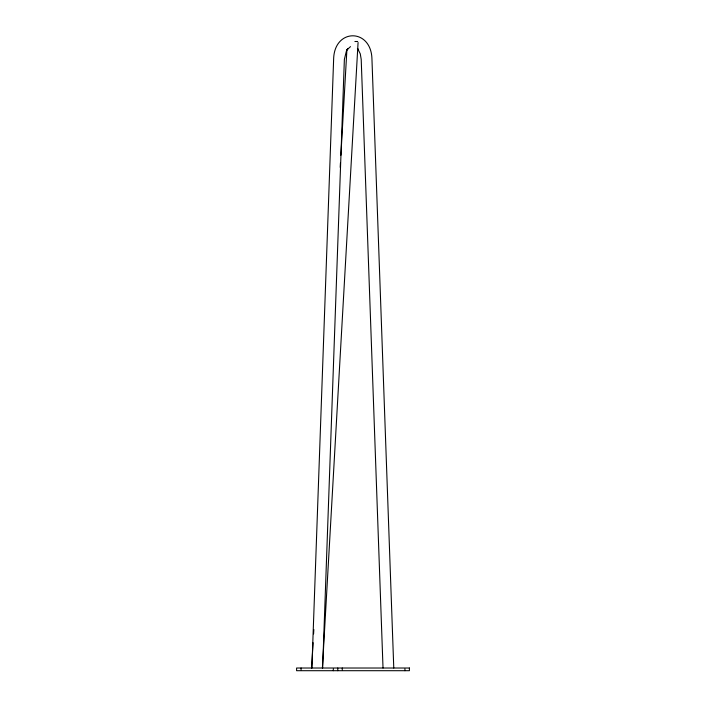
<?xml version="1.0" encoding="UTF-8"?>
<svg xmlns="http://www.w3.org/2000/svg" width="706" height="706" viewBox="0 0 706 706"><rect width="100%" height="100%" fill="white"/><g stroke="black" fill="none" stroke-linecap="round" stroke-linejoin="round"><path stroke-width="1.06" d="M311.884 668.017L333.638 59.013C334.362 28.072 371.206 28.072 371.947 59.013L393.771 668.017M322.642 668.017L344.369 59.401L346.39 51.141L347.811 48.802L347.114 49.667L350.511 46.631M311.637 668.017L313.085 642.707M313.588 633.9L313.835 629.505M340.195 167.34L340.442 162.945M340.883 155.241L346.911 49.605M322.404 668.017L358.074 42.51M357.695 41.504L354.897 41.504M357.404 48.493L358.463 49.667M357.765 48.802L360.272 53.832L361.207 59.401L383.023 668.017M404.935 668.909L404.935 670.7M342.251 668.017L342.251 669.809M337.777 668.017L337.777 670.7M333.303 668.909L333.303 670.7M301.065 668.017L301.065 669.809M409.409 668.017L296.591 668.017L296.591 670.7L409.409 670.7L409.409 668.017"/></g></svg>
